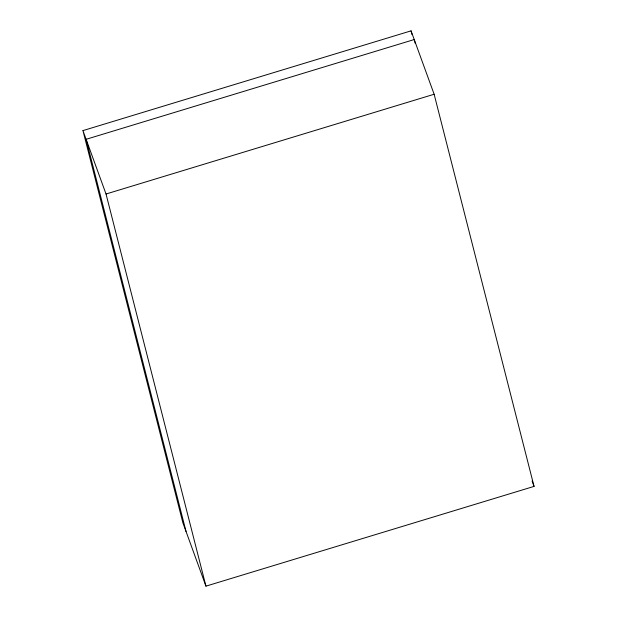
<?xml version="1.0" encoding="UTF-8"?>
<svg xmlns="http://www.w3.org/2000/svg" width="617" height="617" viewBox="0 0 617 617"><rect width="100%" height="100%" fill="white"/><g stroke="black" fill="none" stroke-linecap="round" stroke-linejoin="round"><path stroke-width="0.93" d="M82.948 130.603L411.061 30.85L434.137 94.254L534.052 486.397L205.939 586.15L182.863 522.746L82.948 130.603L106.031 194.008L205.939 586.15M106.031 194.008L434.137 94.254M532.093 481.013L534.052 486.397M415.179 43.283L414.231 39.55L86.118 139.303L186.025 531.445M411.061 30.85L412.009 34.583"/></g></svg>
